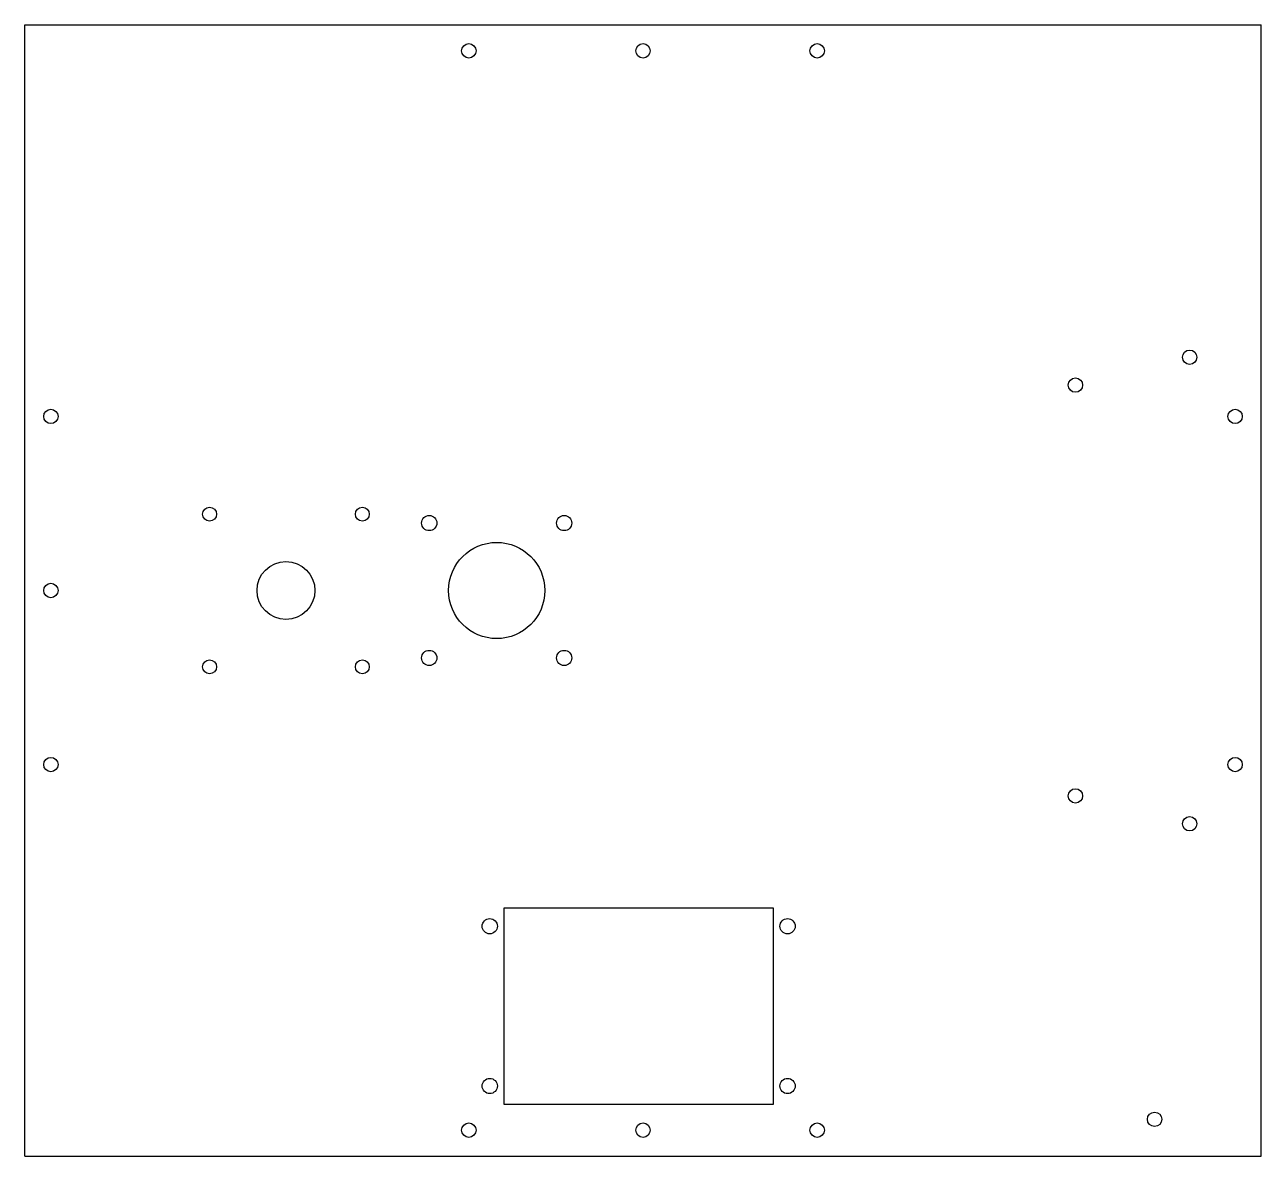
# Model space of a CAD drawing. Header units: millimetres. Extents: x -142 to 142, y -130 to 130.
import ezdxf

# ---------------------------------------------------------------- set-up
doc = ezdxf.new("R2010")
doc.units = ezdxf.units.MM

msp = doc.modelspace()

# ---------------------------------------------------------------- linework, layer by layer
at = {"color": 7, "linetype": 'Continuous', "lineweight": 25}
for p, q in [((-142, -130), (-142, 130)), ((-142, 130), (142, 130)), ((142, -130), (142, 130)), ((30, -73), (-32, -73)), ((-32, -73), (-32, -118)), ((30, -118), (30, -73)), ((-32, -118), (30, -118)), ((-142, -130), (142, -130))]:
    msp.add_line(p, q, dxfattribs=at)
for centre, radius in [((-40, 124), 1.65), ((0, 124), 1.65), ((40, 124), 1.65), ((125.55, 53.6), 1.65), ((99.32, 47.2), 1.65), ((-136, 40), 1.65), ((136, 40), 1.65), ((-99.54, 17.54), 1.6), ((-64.46, 17.54), 1.6), ((-49.1, 15.5), 1.75), ((-18.1, 15.5), 1.75), ((-33.6, 0), 11.05), ((-82, 0), 6.65), ((-136, 0), 1.65), ((-49.1, -15.5), 1.75), ((-18.1, -15.5), 1.75), ((-99.54, -17.54), 1.6), ((-64.46, -17.54), 1.6), ((-136, -40), 1.65), ((136, -40), 1.65), ((99.32, -47.2), 1.65), ((125.55, -53.6), 1.65), ((-35.2, -77.15), 1.75), ((33.2, -77.15), 1.75), ((-35.2, -113.85), 1.75), ((33.2, -113.85), 1.75), ((117.5, -121.5), 1.65), ((-40, -124), 1.65), ((0, -124), 1.65), ((40, -124), 1.65)]:
    msp.add_circle(centre, radius, dxfattribs=at)

doc.saveas('drawing.dxf')
